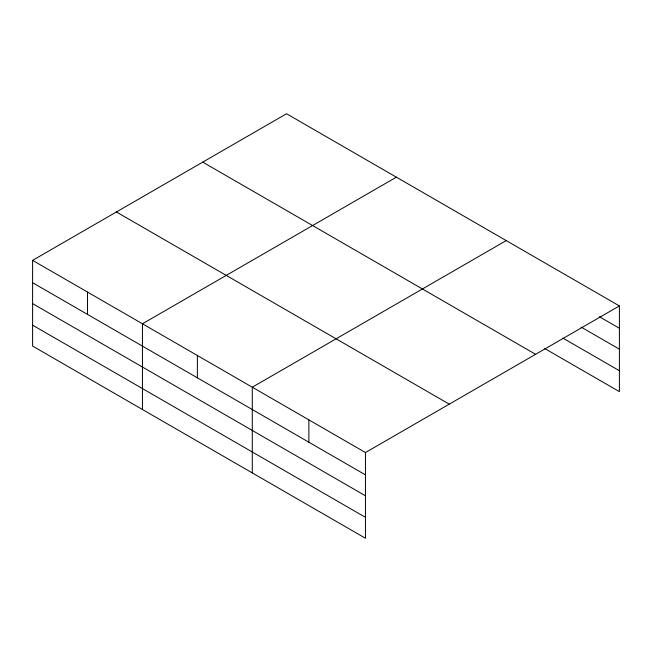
<?xml version="1.0" encoding="UTF-8"?>
<svg xmlns="http://www.w3.org/2000/svg" width="652" height="652" viewBox="0 0 652 652"><rect width="100%" height="100%" fill="white"/><g stroke="black" fill="none" stroke-linecap="round" stroke-linejoin="round"><path stroke-width="0.98" d="M365.462 495.789L365.462 452.537L32.6 260.36L32.6 346.073L365.462 538.25L365.462 495.789L32.6 303.612M544.534 348.421L619.4 391.64L619.4 305.927L286.538 113.75L32.6 260.36M396.383 177.165L142.446 323.775L142.446 409.497M506.229 240.588L252.291 387.198L252.291 472.912M365.462 452.537L619.4 305.927M599.375 316.709L619.4 328.266M581.095 327.068L619.4 349.179M562.815 338.062L619.4 370.727M202.739 162.128L535.602 354.305M116.398 211.973L449.261 404.15M32.6 282.699L365.462 474.876M32.6 325.161L365.462 517.338M308.877 419.864L308.877 442.211M197.369 355.487L197.369 377.826M87.523 292.063L87.523 314.411"/></g></svg>
